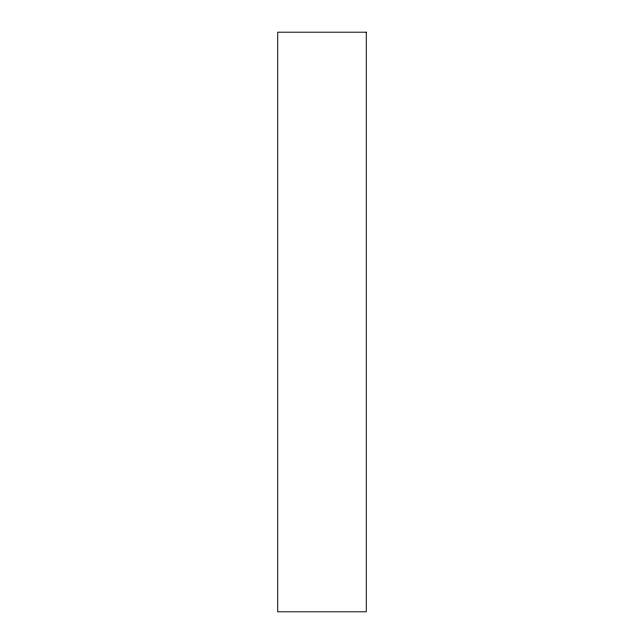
<?xml version="1.0" encoding="UTF-8"?>
<svg xmlns="http://www.w3.org/2000/svg" width="644" height="644" viewBox="0 0 644 644"><rect width="100%" height="100%" fill="white"/><g stroke="black" fill="none" stroke-linecap="round" stroke-linejoin="round"><path stroke-width="0.97" d="M366.275 32.2L277.725 32.2L277.725 611.8L366.275 611.8L366.275 32.2"/></g></svg>
